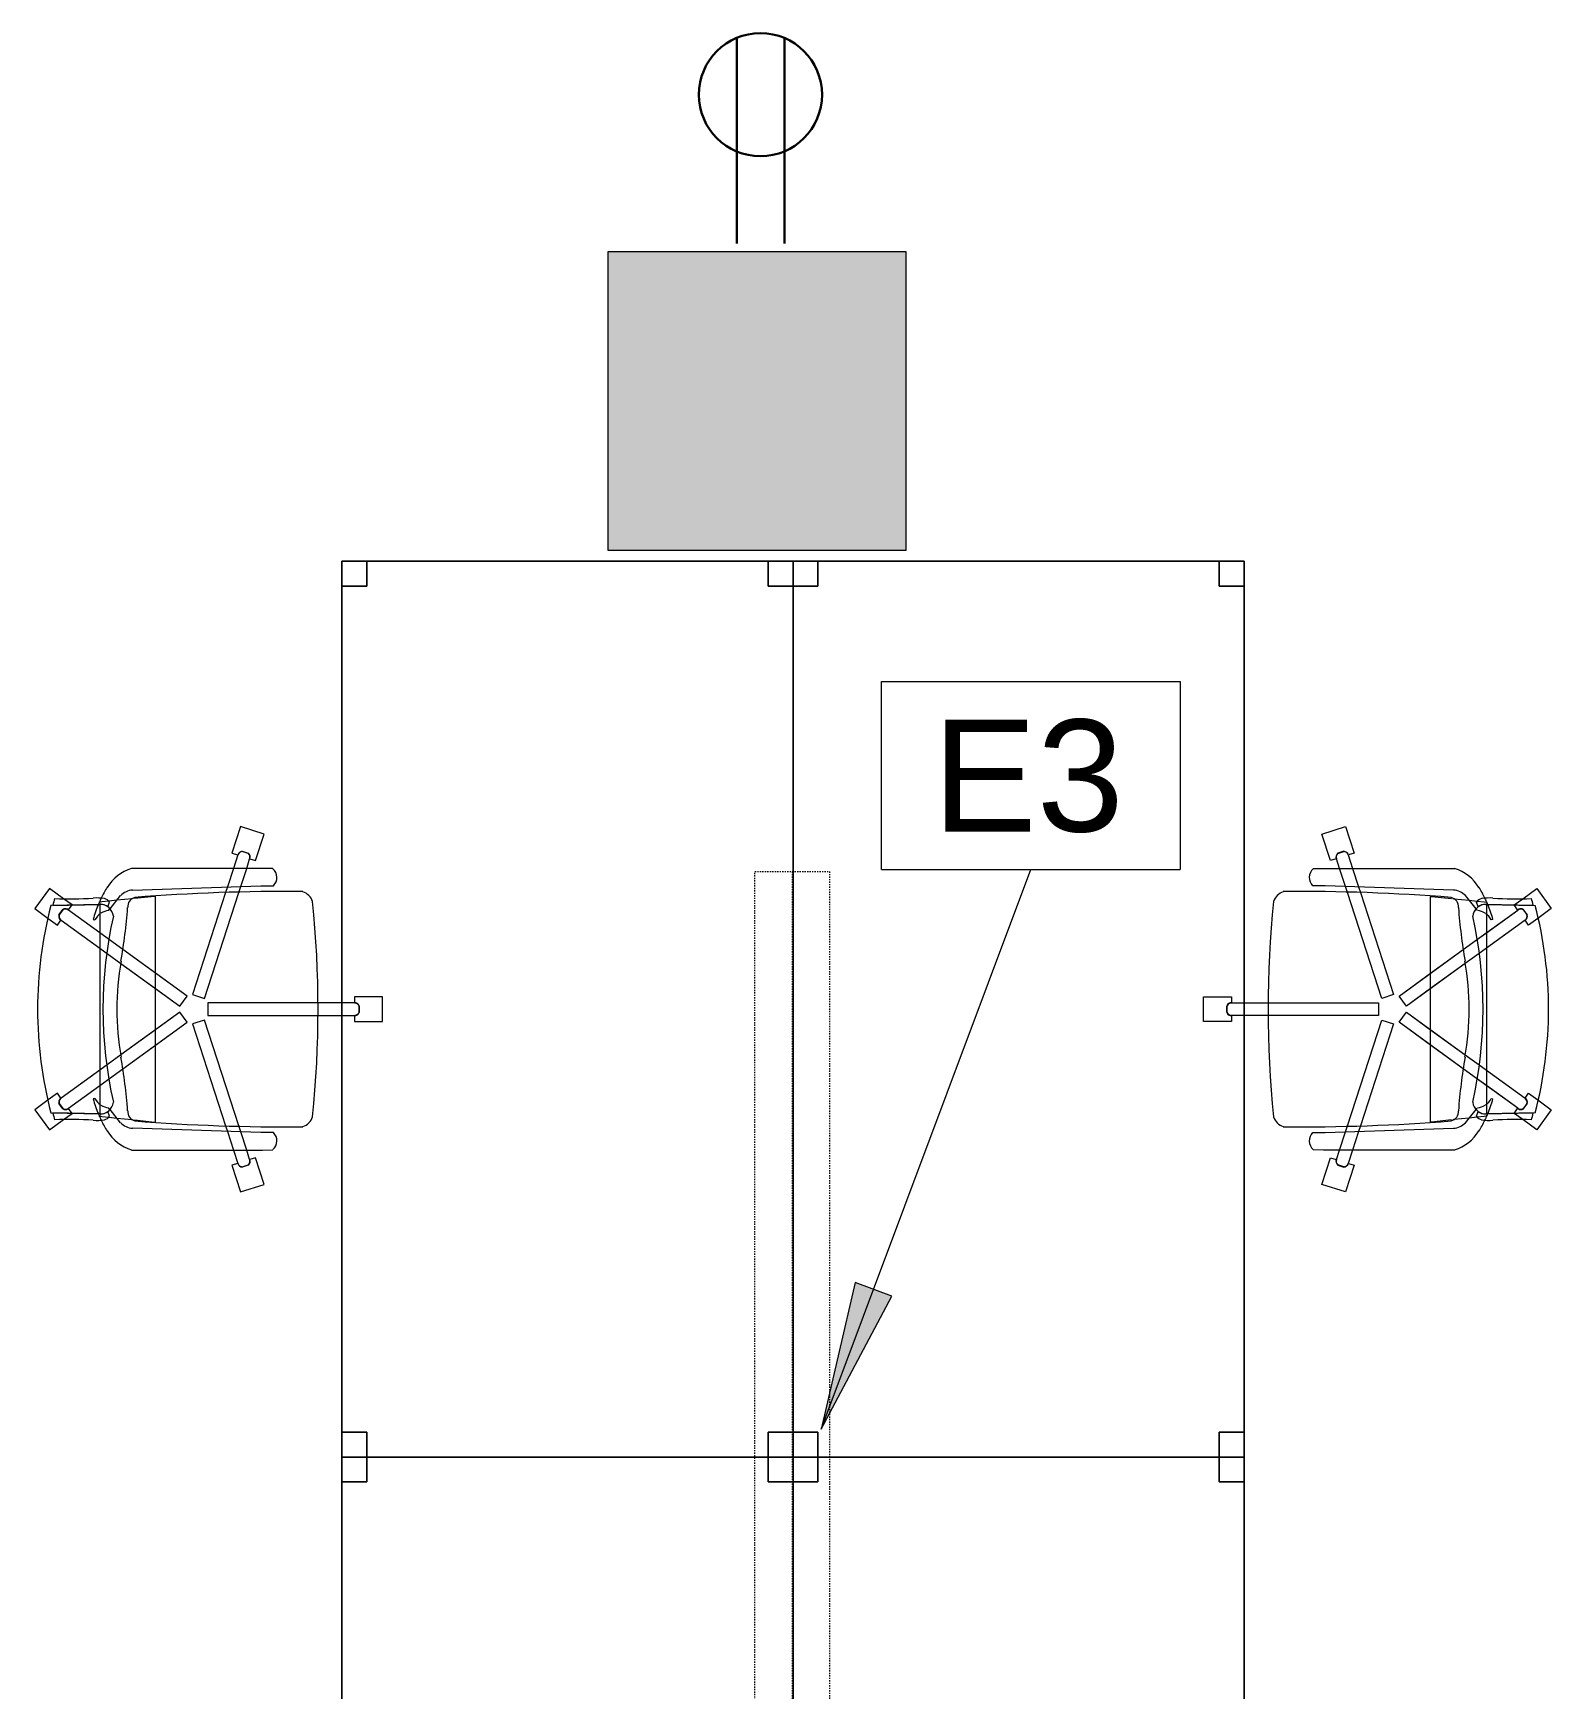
# Model space of a CAD drawing. Header units: inches. Extents: x 385 to 2249, y -1773 to -36.
# Drawn here: x 613.5 to 735.6, y -679.3 to -546.2 of the extents above; entities that cross this region are included whole.
import ezdxf

# ---------------------------------------------------------------- set-up
doc = ezdxf.new("R2010")
doc.units = ezdxf.units.IN
doc.header["$MEASUREMENT"] = 0
doc.linetypes.add('Dash 1_32_', pattern=[0.0625, 0.03125, -0.03125])
for name, color, linetype, lineweight in [('A-ANNO-KEYN', 231, 'Continuous', 9), ('A-ANNO-NOTE', 131, 'Continuous', 30), ('A-DETL', 90, 'Continuous', 9), ('A-WALL', 113, 'Continuous', 13), ('I-FURN', 30, 'Continuous', 9)]:
    doc.layers.add(name, color=color, linetype=linetype, lineweight=lineweight)
doc.styles.add('Arial', font='arial.ttf', dxfattribs={"height": 9})

# ---------------------------------------------------------------- blocks, each defined once
blk = doc.blocks.new('Rectangular Table - Rectangular Table-V108-Level 7 POWER _ SIGNAL')
at = {"layer": 'I-FURN'}
for p, q in [((-34, 18.13), (-36, 18.13)), ((-36, 18.13), (-36, 16.13)), ((-36, 16.13), (-36, 18.13)), ((-36, 18.13), (-34, 18.13)), ((36, 18.13), (-36, 18.13)), ((-36, 18.13), (-36, -18.13)), ((-36, -18.13), (-36, 18.13)), ((-36, 18.13), (36, 18.13)), ((-34, 16.13), (-34, 18.13)), ((-34, 18.13), (-34, 16.13)), ((34, 18.13), (34, 16.13)), ((36, 18.13), (34, 18.13)), ((34, 18.13), (36, 18.13)), ((34, 16.13), (34, 18.13)), ((36, 16.13), (36, 18.13)), ((36, 18.13), (36, 16.13)), ((36, -18.13), (36, 18.13)), ((36, 18.13), (36, -18.13)), ((-36, 16.13), (-34, 16.13)), ((-34, 16.13), (-36, 16.13)), ((34, 16.13), (36, 16.13)), ((36, 16.13), (34, 16.13)), ((-34, -16.13), (-36, -16.13)), ((-36, -16.13), (-36, -18.13)), ((-36, -18.13), (-36, -16.13)), ((-36, -16.13), (-34, -16.13)), ((-34, -18.13), (-34, -16.13)), ((-34, -16.13), (-34, -18.13)), ((36, -16.13), (34, -16.13)), ((34, -16.13), (34, -18.13)), ((34, -18.13), (34, -16.13)), ((34, -16.13), (36, -16.13)), ((36, -18.13), (36, -16.13)), ((36, -16.13), (36, -18.13)), ((-36, -18.13), (-34, -18.13)), ((-34, -18.13), (-36, -18.13)), ((-36, -18.13), (36, -18.13)), ((36, -18.13), (-36, -18.13)), ((34, -18.13), (36, -18.13)), ((36, -18.13), (34, -18.13))]:
    blk.add_line(p, q, dxfattribs=at)
blk = doc.blocks.new('F-Haworth_Chair_X99-Seminar - X99 Advanced Seminar Chair-V151-Level 7 POWER _ SIGNAL')
at = {"layer": 'I-FURN'}
for p, q in [((-1, 15.13), (1, 15.13)), ((-1, 12.88), (-1, 15.13)), ((-1, 15.13), (1, 15.13)), ((-1, 12.88), (-1, 15.13)), ((1, 15.13), (1, 12.88)), ((1, 15.13), (1, 12.88)), ((-0.52, 12.88), (-1, 12.88)), ((-0.52, 12.88), (-1, 12.88)), ((-0.5, 11.87), (-0.5, 12.88)), ((-0.5, 11.87), (-0.5, 12.88)), ((0.26, 13.26), (-0.26, 13.26)), ((0.26, 13.26), (-0.26, 13.26)), ((-0.25, 13.25), (0.25, 13.25)), ((-0.25, 13.25), (0.25, 13.25)), ((0.5, 12.88), (0.5, 11.87)), ((0.5, 12.88), (0.5, 11.87)), ((1, 12.88), (0.52, 12.88)), ((1, 12.88), (0.52, 12.88)), ((-0.5, 9.91), (-0.5, 11.87)), ((-0.5, 9.91), (-0.5, 11.87)), ((0.5, 11.87), (0.5, 9.91)), ((0.5, 11.87), (0.5, 9.91)), ((-0.5, 1.08), (-0.5, 9.91)), ((-0.5, 1.08), (-0.5, 9.91)), ((0.5, 9.91), (0.5, 1.08)), ((0.5, 9.91), (0.5, 1.08)), ((-14.69, 3.72), (-14.08, 5.62)), ((-14.69, 3.72), (-14.08, 5.62)), ((-14.08, 5.62), (-11.94, 4.93)), ((-14.08, 5.62), (-11.94, 4.93)), ((-11.32, 5.48), (-11.3, 6.32)), ((-11.32, -5.06), (-11.32, 5.48)), ((-9.92, 6.36), (-9.92, 5.36)), ((-9.92, 5.36), (-9.57, -4.97)), ((9.57, -4.97), (9.92, 5.36)), ((9.92, 5.36), (9.92, 6.36)), ((11.3, 6.32), (11.32, 5.48)), ((11.32, 5.48), (11.32, -5.06)), ((11.94, 4.93), (14.08, 5.62)), ((11.94, 4.93), (14.08, 5.62)), ((14.08, 5.62), (14.69, 3.72)), ((14.08, 5.62), (14.69, 3.72)), ((-12.53, 4.34), (-12.69, 3.85)), ((-12.53, 4.34), (-12.69, 3.85)), ((-12.68, 3.86), (-12.52, 4.33)), ((-12.68, 3.86), (-12.52, 4.33)), ((-11.94, 4.93), (-12.09, 4.47)), ((-11.94, 4.93), (-12.09, 4.47)), ((-12.09, 4.45), (-11.32, 4.21)), ((-12.09, 4.45), (-11.32, 4.21)), ((-11.32, 4.21), (-9.86, 3.73)), ((-11.32, 4.21), (-9.86, 3.73)), ((9.86, 3.73), (11.32, 4.21)), ((9.86, 3.73), (11.32, 4.21)), ((11.32, 4.21), (12.09, 4.45)), ((11.32, 4.21), (12.09, 4.45)), ((12.09, 4.47), (11.94, 4.93)), ((12.09, 4.47), (11.94, 4.93)), ((12.52, 4.33), (12.68, 3.86)), ((12.52, 4.33), (12.68, 3.86)), ((12.69, 3.85), (12.53, 4.34)), ((12.69, 3.85), (12.53, 4.34)), ((-12.55, 3.03), (-14.69, 3.72)), ((-12.55, 3.03), (-14.69, 3.72)), ((-12.4, 3.49), (-12.55, 3.03)), ((-12.4, 3.49), (-12.55, 3.03)), ((-11.32, 3.15), (-12.4, 3.5)), ((-11.32, 3.15), (-12.4, 3.5)), ((-9.83, 2.67), (-11.32, 3.15)), ((-9.83, 2.67), (-11.32, 3.15)), ((-9.86, 3.73), (-9.38, 3.57)), ((-9.86, 3.73), (-9.38, 3.57)), ((-9.37, 2.52), (-9.83, 2.67)), ((-9.37, 2.52), (-9.83, 2.67)), ((-9.38, 3.57), (-0.87, 0.81)), ((-9.38, 3.57), (-0.87, 0.81)), ((0.87, 0.81), (9.38, 3.57)), ((0.87, 0.81), (9.38, 3.57)), ((9.83, 2.67), (9.37, 2.52)), ((9.83, 2.67), (9.37, 2.52)), ((9.38, 3.57), (9.86, 3.73)), ((9.38, 3.57), (9.86, 3.73)), ((11.32, 3.15), (9.83, 2.67)), ((11.32, 3.15), (9.83, 2.67)), ((12.4, 3.5), (11.32, 3.15)), ((12.4, 3.5), (11.32, 3.15)), ((12.55, 3.03), (12.4, 3.49)), ((12.55, 3.03), (12.4, 3.49)), ((14.69, 3.72), (12.55, 3.03)), ((14.69, 3.72), (12.55, 3.03)), ((-1.18, -0.14), (-9.37, 2.52)), ((-1.18, -0.14), (-9.37, 2.52)), ((9.37, 2.52), (1.18, -0.14)), ((9.37, 2.52), (1.18, -0.14)), ((-0.87, 0.81), (-1.18, -0.14)), ((-0.87, 0.81), (-1.18, -0.14)), ((0.5, 1.08), (-0.5, 1.08)), ((0.5, 1.08), (-0.5, 1.08)), ((1.18, -0.14), (0.87, 0.81)), ((1.18, -0.14), (0.87, 0.81)), ((-4.79, -5.75), (-1.04, -0.58)), ((-0.23, -1.17), (-3.67, -5.9)), ((-2.89, -3.12), (-1.04, -0.58)), ((-0.23, -1.17), (-1.65, -3.12)), ((-1.04, -0.58), (-0.23, -1.17)), ((-1.04, -0.58), (-0.23, -1.17)), ((0.23, -1.17), (1.04, -0.58)), ((0.23, -1.17), (1.04, -0.58)), ((1.65, -3.12), (0.23, -1.17)), ((3.68, -5.91), (0.23, -1.17)), ((1.04, -0.58), (2.89, -3.12)), ((1.04, -0.58), (4.79, -5.75)), ((-9.07, -3.12), (-2.89, -3.12)), ((-9.07, -3.2), (-9.07, -3.12)), ((-8.9, -4.8), (-9.07, -3.2)), ((-4.79, -5.75), (-2.89, -3.12)), ((-1.65, -3.12), (-3.67, -5.9)), ((-2.89, -3.12), (-1.65, -3.12)), ((-1.65, -3.12), (1.65, -3.12)), ((1.65, -3.12), (2.89, -3.12)), ((3.68, -5.91), (1.65, -3.12)), ((2.89, -3.12), (9.07, -3.12)), ((2.89, -3.12), (4.79, -5.75)), ((9.07, -3.2), (8.9, -4.8)), ((9.07, -3.12), (9.07, -3.2)), ((-8.88, -4.99), (-8.89, -4.91)), ((-8.75, -6.22), (-8.88, -4.99)), ((8.88, -4.99), (8.75, -6.22)), ((8.89, -4.91), (8.88, -4.99)), ((-9.13, -5.92), (-8.07, -6.77)), ((-8.68, -6.87), (-8.75, -6.22)), ((-5.57, -6.82), (-4.79, -5.75)), ((-5.57, -6.82), (-4.79, -5.75)), ((-3.68, -5.91), (-4.47, -7.01)), ((-3.68, -5.91), (-4.47, -7.01)), ((4.47, -7.01), (3.68, -5.91)), ((4.47, -7.01), (3.68, -5.91)), ((4.79, -5.75), (5.57, -6.82)), ((4.79, -5.75), (5.57, -6.82)), ((8.07, -6.77), (9.13, -5.92)), ((8.75, -6.22), (8.68, -6.87)), ((-8.62, -7.42), (-8.68, -6.87)), ((-8.6, -7.6), (-8.62, -7.43)), ((-8.61, -6.81), (-8.23, -6.95)), ((-8.49, -7.6), (-8.56, -7.6)), ((-8.42, -7.57), (-8.34, -11.37)), ((-8.34, -11.52), (-8.42, -7.57)), ((-7.65, -7.6), (-8.4, -7.6)), ((-8.03, -6.81), (-7.95, -6.87)), ((-7.97, -10.12), (-5.57, -6.82)), ((-7.97, -10.12), (-6.14, -7.6)), ((-6.14, -7.6), (-7.65, -7.6)), ((-4.47, -7.01), (-7.16, -10.71)), ((-4.9, -7.6), (-7.16, -10.71)), ((-6.14, -7.6), (-5.57, -6.82)), ((-4.9, -7.6), (-6.14, -7.6)), ((-4.47, -7.01), (-4.9, -7.6)), ((4.9, -7.6), (-4.9, -7.6)), ((4.9, -7.6), (4.47, -7.01)), ((7.16, -10.71), (4.47, -7.01)), ((6.14, -7.6), (4.9, -7.6)), ((7.16, -10.71), (4.9, -7.6)), ((5.57, -6.82), (6.14, -7.6)), ((5.57, -6.82), (7.97, -10.12)), ((7.65, -7.6), (6.14, -7.6)), ((6.14, -7.6), (7.97, -10.12)), ((8.4, -7.6), (7.65, -7.6)), ((7.95, -6.87), (8.03, -6.81)), ((8.23, -6.95), (8.61, -6.81)), ((8.34, -11.37), (8.42, -7.57)), ((8.42, -7.57), (8.34, -11.52)), ((8.56, -7.6), (8.49, -7.6)), ((8.62, -7.43), (8.6, -7.6)), ((8.68, -6.87), (8.62, -7.42)), ((-7.18, -7.99), (-7.21, -8.13)), ((7.21, -8.13), (7.18, -7.99)), ((-9.7, -11.65), (-8.88, -10.52)), ((-9.7, -11.65), (-8.88, -10.52)), ((-8.88, -10.52), (-8.38, -9.83)), ((-8.88, -10.52), (-8.38, -9.83)), ((-8.38, -9.83), (-7.99, -10.11)), ((-8.38, -9.83), (-7.99, -10.11)), ((-8, -10.58), (-7.59, -10.88)), ((-8, -10.58), (-7.59, -10.88)), ((-7.59, -10.87), (-7.99, -10.57)), ((-7.59, -10.87), (-7.99, -10.57)), ((7.99, -10.57), (7.59, -10.87)), ((7.99, -10.57), (7.59, -10.87)), ((7.59, -10.88), (8, -10.58)), ((7.59, -10.88), (8, -10.58)), ((7.99, -10.11), (8.38, -9.83)), ((7.99, -10.11), (8.38, -9.83)), ((8.38, -9.83), (8.88, -10.52)), ((8.38, -9.83), (8.88, -10.52)), ((8.88, -10.52), (9.7, -11.65)), ((8.88, -10.52), (9.7, -11.65)), ((-8.08, -12.82), (-9.7, -11.65)), ((-8.08, -12.82), (-9.7, -11.65)), ((-7.29, -11.74), (-8.08, -12.82)), ((-7.29, -11.74), (-8.08, -12.82)), ((-6.76, -11), (-7.29, -11.74)), ((-6.76, -11), (-7.29, -11.74)), ((-7.15, -10.72), (-6.76, -11)), ((-7.15, -10.72), (-6.76, -11)), ((6.76, -11), (7.15, -10.72)), ((6.76, -11), (7.15, -10.72)), ((7.29, -11.74), (6.76, -11)), ((7.29, -11.74), (6.76, -11)), ((8.08, -12.82), (7.29, -11.74)), ((8.08, -12.82), (7.29, -11.74)), ((9.7, -11.65), (8.08, -12.82)), ((9.7, -11.65), (8.08, -12.82))]:
    blk.add_line(p, q, dxfattribs=at)
for centre, radius, start, end in [((-0.11, 12.88), 0.407, 111.1651, 180.8349), ((-0.11, 12.88), 0.407, 152.967, 180.8349), ((-0.09, 12.88), 0.406, 112.6199, 180), ((-0.09, 12.88), 0.406, 166.524, 180), ((-0.09, 12.88), 0.406, 126.0959, 166.524), ((-0.11, 12.88), 0.407, 125.0991, 152.967), ((-0.11, 12.88), 0.407, 111.1651, 125.0991), ((-0.09, 12.88), 0.406, 112.6199, 126.0959), ((0.09, 12.88), 0.406, 53.9041, 67.3801), ((0.09, 12.88), 0.406, 0, 67.3801), ((0.11, 12.88), 0.407, 54.9009, 68.8349), ((0.11, 12.88), 0.407, 359.1651, 68.8349), ((0.09, 12.88), 0.406, 0, 53.9041), ((0.11, 12.88), 0.407, 40.967, 54.9009), ((0.11, 12.88), 0.407, 27.033, 40.967), ((0.11, 12.88), 0.407, 359.1651, 27.033), ((-8.21, 8.28), 1.31, 110.0433, 159.9567), ((0, -75.01), 84.96, 84.1475, 95.8525), ((8.21, 8.28), 1.31, 20.0433, 69.9567), ((144.06, 7.32), 153.52, 179.4749, 184.5213), ((-144.06, 7.32), 153.52, 355.4787, 0.5251), ((-10.58, 5.68), 0.956, 45.8901, 138.1099), ((10.58, 5.68), 0.956, 41.8901, 134.1099), ((-12.22, 4.09), 0.407, 71.1651, 140.8349), ((-12.22, 4.09), 0.407, 71.1651, 140.8349), ((-12.22, 4.07), 0.406, 85.476, 139.3801), ((-12.22, 4.07), 0.406, 72, 139.3801), ((-12.22, 4.07), 0.406, 72, 85.476), ((12.22, 4.09), 0.407, 39.1651, 108.8349), ((12.22, 4.09), 0.407, 39.1651, 108.8349), ((12.22, 4.07), 0.406, 81.0479, 108), ((12.22, 4.07), 0.406, 40.6199, 108), ((12.22, 4.07), 0.406, 40.6199, 81.0479), ((-12.28, 3.88), 0.407, 183.1651, 252.8349), ((-12.28, 3.88), 0.407, 183.1651, 252.8349), ((-12.27, 3.89), 0.406, 184.6199, 198.0959), ((-12.27, 3.89), 0.406, 184.6199, 252), ((-12.27, 3.89), 0.406, 198.0959, 238.524), ((-12.27, 3.89), 0.406, 238.524, 252), ((12.27, 3.89), 0.406, 288, 355.3801), ((12.28, 3.88), 0.407, 287.1651, 356.8349), ((12.28, 3.88), 0.407, 287.1651, 356.8349), ((12.27, 3.89), 0.406, 288, 341.9041), ((12.27, 3.89), 0.406, 341.9041, 355.3801), ((-7.87, -3.92), 3.63, 198.1789, 238.0478), ((-8.18, -4.9), 1.39, 182.8013, 227.1078), ((-8.24, -4.59), 0.763, 194.2338, 275.7662), ((8.24, -4.59), 0.763, 264.2338, 345.7662), ((8.18, -4.9), 1.39, 312.8922, 357.1987), ((7.87, -3.92), 3.63, 301.9522, 341.8211), ((-7.37, -7.55), 1.05, 95.9554, 181.1786), ((-11.32, -48.08), 42.84, 79.9767, 85.7699), ((0, 26.49), 33.83, 257.2285, 282.7715), ((0, 15.97), 22.19, 259.9767, 280.0233), ((11.32, -48.08), 42.84, 94.2301, 100.0233), ((7.37, -7.55), 1.05, 358.8214, 84.0446), ((-4.71, 1.15), 9.61, 238.0478, 243.9964), ((-5.2, -7.86), 3.74, 170.0936, 184.0143), ((-4.71, 1.15), 9.61, 243.9964, 246.4906), ((-8.28, -7.33), 0.613, 122.5427, 170.0936), ((-4.71, 1.15), 9.61, 246.6393, 247.073), ((-7.37, -7.55), 1.05, 145.2002, 181.1786), ((-4.71, 1.15), 9.61, 247.2631, 254.9334), ((-6.55, -6.76), 1.38, 185.0878, 212.4248), ((-6.55, -6.76), 1.38, 214.0187, 242.9497), ((6.55, -6.76), 1.38, 297.0503, 325.9813), ((4.71, 1.15), 9.61, 285.0666, 292.7369), ((6.55, -6.76), 1.38, 327.5752, 354.9122), ((7.37, -7.55), 1.05, 358.8214, 34.7998), ((4.71, 1.15), 9.61, 292.927, 293.3607), ((4.71, 1.15), 9.61, 293.5094, 296.0036), ((8.28, -7.33), 0.613, 9.9064, 57.4573), ((5.2, -7.86), 3.74, 355.9857, 9.9064), ((4.71, 1.15), 9.61, 296.0036, 301.9522), ((-36.06, -10.03), 27.2, 357.4882, 4.0143), ((36.06, -10.03), 27.2, 175.9857, 182.5118), ((-7.66, -10.36), 0.407, 143.1651, 212.8349), ((-7.66, -10.36), 0.407, 171.033, 184.967), ((-7.66, -10.36), 0.407, 184.967, 198.9009), ((-7.66, -10.36), 0.407, 157.0991, 171.033), ((-7.64, -10.36), 0.406, 144, 211.3801), ((-7.64, -10.36), 0.406, 144, 211.3801), ((-7.66, -10.36), 0.407, 198.9009, 212.8349), ((-7.66, -10.36), 0.407, 143.1651, 157.0991), ((7.64, -10.36), 0.406, 328.6199, 36), ((7.64, -10.36), 0.406, 328.6199, 36), ((7.66, -10.36), 0.407, 22.9009, 36.8349), ((7.66, -10.36), 0.407, 327.1651, 36.8349), ((7.66, -10.36), 0.407, 327.1651, 341.0991), ((7.66, -10.36), 0.407, 8.967, 22.9009), ((7.66, -10.36), 0.407, 341.0991, 355.033), ((7.66, -10.36), 0.407, 355.033, 8.967), ((0, 20.73), 33.17, 254.4478, 255.4234), ((0, 20.29), 32.89, 255.304, 284.6925), ((-7.49, -10.47), 0.406, 256.6199, 324), ((-7.48, -10.49), 0.407, 255.1651, 324.8349), ((-7.49, -10.47), 0.406, 256.6199, 297.0479), ((-7.48, -10.49), 0.407, 255.1651, 283.033), ((-7.48, -10.49), 0.407, 283.033, 310.9009), ((-7.49, -10.47), 0.406, 297.0479, 324), ((-7.48, -10.49), 0.407, 310.9009, 324.8349), ((7.48, -10.49), 0.407, 215.1651, 229.0991), ((7.48, -10.49), 0.407, 215.1651, 284.8349), ((7.49, -10.47), 0.406, 216, 256.4281), ((7.49, -10.47), 0.406, 216, 283.3801), ((7.48, -10.49), 0.407, 229.0991, 243.033), ((7.48, -10.49), 0.407, 243.033, 256.967), ((7.48, -10.49), 0.407, 256.967, 270.9009), ((7.49, -10.47), 0.406, 256.4281, 269.9041), ((7.49, -10.47), 0.406, 269.9041, 283.3801), ((7.48, -10.49), 0.407, 270.9009, 284.8349), ((0, 20.73), 33.17, 284.5766, 285.5522)]:
    blk.add_arc(centre, radius, start, end, dxfattribs=at)
blk = doc.blocks.new('Rectangular Table - Rectangular Table-V102-Level 7 POWER _ SIGNAL')
at = {"layer": 'I-FURN'}
for p, q in [((-34, 18.13), (-36, 18.13)), ((-36, 18.13), (-36, 16.13)), ((-36, 16.13), (-36, 18.13)), ((-36, 18.13), (-34, 18.13)), ((36, 18.13), (-36, 18.13)), ((-36, 18.13), (-36, -18.13)), ((-36, -18.13), (-36, 18.13)), ((-36, 18.13), (36, 18.13)), ((-34, 16.13), (-34, 18.13)), ((-34, 18.13), (-34, 16.13)), ((34, 18.13), (34, 16.13)), ((36, 18.13), (34, 18.13)), ((34, 18.13), (36, 18.13)), ((34, 16.13), (34, 18.13)), ((36, 16.13), (36, 18.13)), ((36, 18.13), (36, 16.13)), ((36, -18.13), (36, 18.13)), ((36, 18.13), (36, -18.13)), ((-36, 16.13), (-34, 16.13)), ((-34, 16.13), (-36, 16.13)), ((34, 16.13), (36, 16.13)), ((36, 16.13), (34, 16.13)), ((-34, -16.13), (-36, -16.13)), ((-36, -16.13), (-36, -18.13)), ((-36, -18.13), (-36, -16.13)), ((-36, -16.13), (-34, -16.13)), ((-34, -18.13), (-34, -16.13)), ((-34, -16.13), (-34, -18.13)), ((36, -16.13), (34, -16.13)), ((34, -16.13), (34, -18.13)), ((34, -18.13), (34, -16.13)), ((34, -16.13), (36, -16.13)), ((36, -18.13), (36, -16.13)), ((36, -16.13), (36, -18.13)), ((-36, -18.13), (-34, -18.13)), ((-34, -18.13), (-36, -18.13)), ((-36, -18.13), (36, -18.13)), ((36, -18.13), (-36, -18.13)), ((34, -18.13), (36, -18.13)), ((36, -18.13), (34, -18.13))]:
    blk.add_line(p, q, dxfattribs=at)
blk = doc.blocks.new('F-Haworth_Chair_X99-Seminar - X99 Advanced Seminar Chair-V158-Level 7 POWER _ SIGNAL')
at = {"layer": 'I-FURN'}
for p, q in [((-8.08, 12.82), (-9.7, 11.65)), ((-8.08, 12.82), (-9.7, 11.65)), ((-7.29, 11.74), (-8.08, 12.82)), ((-7.29, 11.74), (-8.08, 12.82)), ((8.08, 12.82), (7.29, 11.74)), ((8.08, 12.82), (7.29, 11.74)), ((9.7, 11.65), (8.08, 12.82)), ((9.7, 11.65), (8.08, 12.82)), ((-9.7, 11.65), (-8.88, 10.52)), ((-9.7, 11.65), (-8.88, 10.52)), ((-8.34, 11.52), (-8.42, 7.57)), ((-8.42, 7.57), (-8.34, 11.37)), ((-8, 10.58), (-7.59, 10.88)), ((-8, 10.58), (-7.59, 10.88)), ((-7.59, 10.87), (-7.99, 10.57)), ((-7.59, 10.87), (-7.99, 10.57)), ((-6.76, 11), (-7.29, 11.74)), ((-6.76, 11), (-7.29, 11.74)), ((-4.9, 7.6), (-7.16, 10.71)), ((-4.47, 7.01), (-7.16, 10.71)), ((-7.15, 10.72), (-6.76, 11)), ((-7.15, 10.72), (-6.76, 11)), ((7.16, 10.71), (4.47, 7.01)), ((7.16, 10.71), (4.9, 7.6)), ((7.29, 11.74), (6.76, 11)), ((7.29, 11.74), (6.76, 11)), ((6.76, 11), (7.15, 10.72)), ((6.76, 11), (7.15, 10.72)), ((7.59, 10.88), (8, 10.58)), ((7.59, 10.88), (8, 10.58)), ((7.99, 10.57), (7.59, 10.87)), ((7.99, 10.57), (7.59, 10.87)), ((8.42, 7.57), (8.34, 11.52)), ((8.34, 11.37), (8.42, 7.57)), ((8.88, 10.52), (9.7, 11.65)), ((8.88, 10.52), (9.7, 11.65)), ((-8.88, 10.52), (-8.38, 9.83)), ((-8.88, 10.52), (-8.38, 9.83)), ((-8.38, 9.83), (-7.99, 10.11)), ((-8.38, 9.83), (-7.99, 10.11)), ((-7.97, 10.12), (-6.14, 7.6)), ((-7.97, 10.12), (-5.57, 6.82)), ((5.57, 6.82), (7.97, 10.12)), ((6.14, 7.6), (7.97, 10.12)), ((7.99, 10.11), (8.38, 9.83)), ((7.99, 10.11), (8.38, 9.83)), ((8.38, 9.83), (8.88, 10.52)), ((8.38, 9.83), (8.88, 10.52)), ((-7.18, 7.99), (-7.21, 8.13)), ((7.21, 8.13), (7.18, 7.99)), ((-9.13, 5.92), (-8.07, 6.77)), ((-8.68, 6.87), (-8.75, 6.22)), ((-8.62, 7.42), (-8.68, 6.87)), ((-8.6, 7.6), (-8.62, 7.43)), ((-8.61, 6.81), (-8.23, 6.95)), ((-8.49, 7.6), (-8.56, 7.6)), ((-7.65, 7.6), (-8.4, 7.6)), ((-8.03, 6.81), (-7.95, 6.87)), ((-6.14, 7.6), (-7.65, 7.6)), ((-4.9, 7.6), (-6.14, 7.6)), ((-6.14, 7.6), (-5.57, 6.82)), ((-5.57, 6.82), (-4.79, 5.75)), ((-5.57, 6.82), (-4.79, 5.75)), ((4.9, 7.6), (-4.9, 7.6)), ((-4.47, 7.01), (-4.9, 7.6)), ((-3.68, 5.91), (-4.47, 7.01)), ((-3.68, 5.91), (-4.47, 7.01)), ((4.47, 7.01), (3.68, 5.91)), ((4.47, 7.01), (3.68, 5.91)), ((4.9, 7.6), (4.47, 7.01)), ((4.79, 5.75), (5.57, 6.82)), ((4.79, 5.75), (5.57, 6.82)), ((6.14, 7.6), (4.9, 7.6)), ((5.57, 6.82), (6.14, 7.6)), ((7.65, 7.6), (6.14, 7.6)), ((8.4, 7.6), (7.65, 7.6)), ((7.95, 6.87), (8.03, 6.81)), ((8.07, 6.77), (9.13, 5.92)), ((8.23, 6.95), (8.61, 6.81)), ((8.56, 7.6), (8.49, 7.6)), ((8.62, 7.43), (8.6, 7.6)), ((8.68, 6.87), (8.62, 7.42)), ((8.75, 6.22), (8.68, 6.87)), ((-8.75, 6.22), (-8.88, 4.99)), ((-4.79, 5.75), (-2.89, 3.12)), ((-4.79, 5.75), (-1.04, 0.58)), ((-1.65, 3.12), (-3.67, 5.9)), ((-0.23, 1.17), (-3.67, 5.9)), ((3.68, 5.91), (0.23, 1.17)), ((1.04, 0.58), (4.79, 5.75)), ((3.68, 5.91), (1.65, 3.12)), ((2.89, 3.12), (4.79, 5.75)), ((8.88, 4.99), (8.75, 6.22)), ((-11.32, 5.06), (-11.32, -5.48)), ((-9.92, -5.36), (-9.57, 4.97)), ((-8.9, 4.8), (-9.07, 3.2)), ((-8.88, 4.99), (-8.89, 4.91)), ((8.89, 4.91), (8.88, 4.99)), ((9.07, 3.2), (8.9, 4.8)), ((9.57, 4.97), (9.92, -5.36)), ((11.32, -5.48), (11.32, 5.06)), ((-9.07, 3.2), (-9.07, 3.12)), ((-9.07, 3.12), (-2.89, 3.12)), ((-2.89, 3.12), (-1.65, 3.12)), ((-2.89, 3.12), (-1.04, 0.58)), ((-1.65, 3.12), (1.65, 3.12)), ((-0.23, 1.17), (-1.65, 3.12)), ((1.65, 3.12), (0.23, 1.17)), ((1.04, 0.58), (2.89, 3.12)), ((1.65, 3.12), (2.89, 3.12)), ((2.89, 3.12), (9.07, 3.12)), ((9.07, 3.12), (9.07, 3.2)), ((-1.18, 0.14), (-9.37, -2.52)), ((-1.18, 0.14), (-9.37, -2.52)), ((-0.87, -0.81), (-1.18, 0.14)), ((-0.87, -0.81), (-1.18, 0.14)), ((-1.04, 0.58), (-0.23, 1.17)), ((-1.04, 0.58), (-0.23, 1.17)), ((0.23, 1.17), (1.04, 0.58)), ((0.23, 1.17), (1.04, 0.58)), ((1.18, 0.14), (0.87, -0.81)), ((1.18, 0.14), (0.87, -0.81)), ((9.37, -2.52), (1.18, 0.14)), ((9.37, -2.52), (1.18, 0.14)), ((-9.38, -3.57), (-0.87, -0.81)), ((-9.38, -3.57), (-0.87, -0.81)), ((-0.5, -1.08), (-0.5, -9.91)), ((0.5, -1.08), (-0.5, -1.08)), ((-0.5, -1.08), (-0.5, -9.91)), ((0.5, -1.08), (-0.5, -1.08)), ((0.5, -9.91), (0.5, -1.08)), ((0.5, -9.91), (0.5, -1.08)), ((0.87, -0.81), (9.38, -3.57)), ((0.87, -0.81), (9.38, -3.57)), ((-9.37, -2.52), (-9.83, -2.67)), ((-9.37, -2.52), (-9.83, -2.67)), ((9.83, -2.67), (9.37, -2.52)), ((9.83, -2.67), (9.37, -2.52)), ((-12.55, -3.03), (-14.69, -3.72)), ((-12.55, -3.03), (-14.69, -3.72)), ((-14.69, -3.72), (-14.08, -5.62)), ((-14.69, -3.72), (-14.08, -5.62)), ((-12.53, -4.34), (-12.69, -3.85)), ((-12.53, -4.34), (-12.69, -3.85)), ((-12.68, -3.86), (-12.52, -4.33)), ((-12.68, -3.86), (-12.52, -4.33)), ((-12.4, -3.49), (-12.55, -3.03)), ((-12.4, -3.49), (-12.55, -3.03)), ((-11.32, -3.15), (-12.4, -3.5)), ((-11.32, -3.15), (-12.4, -3.5)), ((-9.83, -2.67), (-11.32, -3.15)), ((-9.83, -2.67), (-11.32, -3.15)), ((-11.32, -4.21), (-9.86, -3.73)), ((-11.32, -4.21), (-9.86, -3.73)), ((-9.86, -3.73), (-9.38, -3.57)), ((-9.86, -3.73), (-9.38, -3.57)), ((9.38, -3.57), (9.86, -3.73)), ((9.38, -3.57), (9.86, -3.73)), ((11.32, -3.15), (9.83, -2.67)), ((11.32, -3.15), (9.83, -2.67)), ((9.86, -3.73), (11.32, -4.21)), ((9.86, -3.73), (11.32, -4.21)), ((12.4, -3.5), (11.32, -3.15)), ((12.4, -3.5), (11.32, -3.15)), ((12.55, -3.03), (12.4, -3.49)), ((12.55, -3.03), (12.4, -3.49)), ((12.52, -4.33), (12.68, -3.86)), ((12.52, -4.33), (12.68, -3.86)), ((12.69, -3.85), (12.53, -4.34)), ((12.69, -3.85), (12.53, -4.34)), ((14.69, -3.72), (12.55, -3.03)), ((14.69, -3.72), (12.55, -3.03)), ((14.08, -5.62), (14.69, -3.72)), ((14.08, -5.62), (14.69, -3.72)), ((-14.08, -5.62), (-11.94, -4.93)), ((-14.08, -5.62), (-11.94, -4.93)), ((-12.09, -4.45), (-11.32, -4.21)), ((-12.09, -4.45), (-11.32, -4.21)), ((-11.94, -4.93), (-12.09, -4.47)), ((-11.94, -4.93), (-12.09, -4.47)), ((11.32, -4.21), (12.09, -4.45)), ((11.32, -4.21), (12.09, -4.45)), ((12.09, -4.47), (11.94, -4.93)), ((12.09, -4.47), (11.94, -4.93)), ((11.94, -4.93), (14.08, -5.62)), ((11.94, -4.93), (14.08, -5.62)), ((-11.32, -5.48), (-11.3, -6.32)), ((-9.92, -6.36), (-9.92, -5.36)), ((9.92, -5.36), (9.92, -6.36)), ((11.3, -6.32), (11.32, -5.48)), ((-0.5, -9.91), (-0.5, -11.87)), ((-0.5, -9.91), (-0.5, -11.87)), ((0.5, -11.87), (0.5, -9.91)), ((0.5, -11.87), (0.5, -9.91)), ((-0.5, -11.87), (-0.5, -12.88)), ((-0.5, -11.87), (-0.5, -12.88)), ((0.5, -12.88), (0.5, -11.87)), ((0.5, -12.88), (0.5, -11.87)), ((-0.52, -12.88), (-1, -12.88)), ((-1, -12.88), (-1, -15.13)), ((-0.52, -12.88), (-1, -12.88)), ((-1, -12.88), (-1, -15.13)), ((0.26, -13.26), (-0.26, -13.26)), ((0.26, -13.26), (-0.26, -13.26)), ((-0.25, -13.25), (0.25, -13.25)), ((-0.25, -13.25), (0.25, -13.25)), ((1, -12.88), (0.52, -12.88)), ((1, -12.88), (0.52, -12.88)), ((1, -15.13), (1, -12.88)), ((1, -15.13), (1, -12.88)), ((-1, -15.13), (1, -15.13)), ((-1, -15.13), (1, -15.13))]:
    blk.add_line(p, q, dxfattribs=at)
for centre, radius, start, end in [((0, -20.29), 32.89, 75.3075, 104.696), ((-36.06, 10.03), 27.2, 355.9857, 2.5118), ((0, -20.73), 33.17, 104.5766, 105.5522), ((-7.48, 10.49), 0.407, 90.9009, 104.8349), ((-7.48, 10.49), 0.407, 35.1651, 104.8349), ((-7.49, 10.47), 0.406, 36, 103.3801), ((-7.49, 10.47), 0.406, 36, 103.3801), ((-7.48, 10.49), 0.407, 76.967, 90.9009), ((-7.48, 10.49), 0.407, 35.1651, 76.967), ((7.48, 10.49), 0.407, 75.1651, 144.8349), ((7.48, 10.49), 0.407, 130.9009, 144.8349), ((7.49, 10.47), 0.406, 76.6199, 144), ((7.49, 10.47), 0.406, 130.524, 144), ((7.48, 10.49), 0.407, 75.1651, 130.9009), ((7.49, 10.47), 0.406, 117.0479, 130.524), ((7.49, 10.47), 0.406, 76.6199, 117.0479), ((0, -20.73), 33.17, 74.4478, 75.4234), ((36.06, 10.03), 27.2, 177.4882, 184.0143), ((-7.66, 10.36), 0.407, 147.1651, 188.967), ((-7.66, 10.36), 0.407, 147.1651, 216.8349), ((-7.66, 10.36), 0.407, 188.967, 202.9009), ((-7.64, 10.36), 0.406, 148.6199, 216), ((-7.64, 10.36), 0.406, 148.6199, 216), ((-7.66, 10.36), 0.407, 202.9009, 216.8349), ((7.64, 10.36), 0.406, 324, 31.3801), ((7.64, 10.36), 0.406, 324, 17.9041), ((7.66, 10.36), 0.407, 323.1651, 32.8349), ((7.64, 10.36), 0.406, 17.9041, 31.3801), ((7.66, 10.36), 0.407, 323.1651, 351.033), ((7.66, 10.36), 0.407, 18.9009, 32.8349), ((7.66, 10.36), 0.407, 4.967, 18.9009), ((7.66, 10.36), 0.407, 351.033, 4.967), ((-5.2, 7.86), 3.74, 175.9857, 189.9064), ((-4.71, -1.15), 9.61, 105.0666, 112.7369), ((-6.55, 6.76), 1.38, 117.0503, 145.9813), ((6.55, 6.76), 1.38, 34.0187, 62.9497), ((4.71, -1.15), 9.61, 67.2631, 74.9334), ((5.2, 7.86), 3.74, 350.0936, 4.0143), ((-7.87, 3.92), 3.63, 121.9522, 161.8211), ((-4.71, -1.15), 9.61, 116.0036, 121.9522), ((-4.71, -1.15), 9.61, 113.5094, 116.0036), ((-8.28, 7.33), 0.613, 189.9064, 237.4573), ((-4.71, -1.15), 9.61, 112.927, 113.3607), ((-7.37, 7.55), 1.05, 178.8214, 214.7998), ((-7.37, 7.55), 1.05, 178.8214, 264.0446), ((-6.55, 6.76), 1.38, 147.5752, 174.9122), ((0, -26.49), 33.83, 77.2285, 102.7715), ((7.37, 7.55), 1.05, 275.9554, 1.1786), ((6.55, 6.76), 1.38, 5.0878, 32.4248), ((7.37, 7.55), 1.05, 325.2002, 1.1786), ((4.71, -1.15), 9.61, 66.6393, 67.073), ((4.71, -1.15), 9.61, 63.9964, 66.4906), ((8.28, 7.33), 0.613, 302.5427, 350.0936), ((4.71, -1.15), 9.61, 58.0478, 63.9964), ((7.87, 3.92), 3.63, 18.1789, 58.0478), ((-8.18, 4.9), 1.39, 132.8922, 177.1987), ((-8.24, 4.59), 0.763, 84.2338, 165.7662), ((-11.32, 48.08), 42.84, 274.2301, 280.0233), ((0, -15.97), 22.19, 79.9767, 100.0233), ((11.32, 48.08), 42.84, 259.9767, 265.7699), ((8.24, 4.59), 0.763, 14.2338, 95.7662), ((8.18, 4.9), 1.39, 2.8013, 47.1078), ((144.06, -7.32), 153.52, 175.4787, 180.5251), ((-144.06, -7.32), 153.52, 359.4749, 4.5213), ((-12.28, -3.88), 0.407, 107.1651, 176.8349), ((-12.28, -3.88), 0.407, 107.1651, 176.8349), ((-12.27, -3.89), 0.406, 108, 175.3801), ((-12.27, -3.89), 0.406, 161.9041, 175.3801), ((-12.27, -3.89), 0.406, 121.476, 161.9041), ((-12.27, -3.89), 0.406, 108, 121.476), ((12.28, -3.88), 0.407, 3.1651, 72.8349), ((12.28, -3.88), 0.407, 3.1651, 72.8349), ((12.27, -3.89), 0.406, 45.0479, 72), ((12.27, -3.89), 0.406, 4.6199, 72), ((12.27, -3.89), 0.406, 4.6199, 45.0479), ((-12.22, -4.09), 0.407, 219.1651, 288.8349), ((-12.22, -4.09), 0.407, 219.1651, 288.8349), ((-12.22, -4.07), 0.406, 220.6199, 274.524), ((-12.22, -4.07), 0.406, 220.6199, 288), ((-12.22, -4.07), 0.406, 274.524, 288), ((12.22, -4.07), 0.406, 252, 319.3801), ((12.22, -4.09), 0.407, 251.1651, 320.8349), ((12.22, -4.09), 0.407, 251.1651, 320.8349), ((12.22, -4.07), 0.406, 252, 265.476), ((12.22, -4.07), 0.406, 265.476, 305.9041), ((12.22, -4.07), 0.406, 305.9041, 319.3801), ((-10.58, -5.68), 0.956, 221.8901, 314.1099), ((10.58, -5.68), 0.956, 225.8901, 318.1099), ((-8.21, -8.28), 1.31, 200.0433, 249.9567), ((8.21, -8.28), 1.31, 290.0433, 339.9567), ((0, 75.01), 84.96, 264.1475, 275.8525), ((-0.11, -12.88), 0.407, 179.1651, 193.0991), ((-0.11, -12.88), 0.407, 179.1651, 248.8349), ((-0.11, -12.88), 0.407, 193.0991, 207.033), ((-0.09, -12.88), 0.406, 180, 193.476), ((-0.09, -12.88), 0.406, 180, 247.3801), ((-0.09, -12.88), 0.406, 193.476, 233.9041), ((-0.11, -12.88), 0.407, 207.033, 220.967), ((-0.11, -12.88), 0.407, 220.967, 234.9009), ((-0.11, -12.88), 0.407, 234.9009, 248.8349), ((-0.09, -12.88), 0.406, 233.9041, 247.3801), ((0.09, -12.88), 0.406, 292.6199, 360), ((0.09, -12.88), 0.406, 292.6199, 306.0959), ((0.11, -12.88), 0.407, 291.1651, 0.8349), ((0.11, -12.88), 0.407, 291.1651, 305.0991), ((0.09, -12.88), 0.406, 306.0959, 346.524), ((0.11, -12.88), 0.407, 305.0991, 319.033), ((0.11, -12.88), 0.407, 319.033, 332.967), ((0.11, -12.88), 0.407, 332.967, 0.8349), ((0.09, -12.88), 0.406, 346.524, 360)]:
    blk.add_arc(centre, radius, start, end, dxfattribs=at)
blk = doc.blocks.new('Keynote Tag - Keynote Number - Boxed-135510-Level 7 POWER _ SIGNAL')
at = {"layer": 'A-ANNO-KEYN'}
for p, q in [((-0.125, -0.0792), (-0.125, 0.0781)), ((-0.125, 0.0781), (0.125, 0.0781)), ((0.125, 0.0781), (0.125, -0.0792)), ((-0.125, -0.0792), (0.125, -0.0792))]:
    blk.add_line(p, q, dxfattribs=at)

msp = doc.modelspace()

# ---------------------------------------------------------------- hatches: boundary and pattern name
at = {"layer": 'A-ANNO-KEYN'}
msp.add_hatch(color=256, dxfattribs=at).paths.add_polyline_path([(676.79, -658.4), (682.48, -647.72), (679.52, -646.61)], flags=0)
at = {"layer": 'A-WALL'}
msp.add_hatch(color=250, dxfattribs=at).paths.add_polyline_path([(674.54, -587.75), (683.64, -587.75), (683.64, -563.75), (659.64, -563.75), (659.64, -587.75)], flags=0)

# ---------------------------------------------------------------- linework, layer by layer
at = {"layer": 'A-ANNO-KEYN'}
for p, q in [((676.79, -658.4), (693.66, -613.42)), ((679.52, -646.61), (676.79, -658.4)), ((682.48, -647.72), (679.52, -646.61)), ((676.79, -658.4), (682.48, -647.72))]:
    msp.add_line(p, q, dxfattribs=at)
at = {"layer": 'A-ANNO-NOTE'}
for p, q in [((670.01, -563.09), (670.01, -546.57)), ((670.01, -563.09), (670.01, -546.57)), ((673.84, -563.09), (673.84, -546.57))]:
    msp.add_line(p, q, dxfattribs=at)
msp.add_circle((671.92, -551.13), 4.95, dxfattribs=at)
at = {"layer": 'A-DETL', "linetype": 'Dash 1_32_', "lineweight": 13}
for p, q in [((671.47, -800.58), (671.47, -613.58)), ((671.47, -613.58), (674.47, -613.58)), ((674.47, -613.58), (674.47, -800.58)), ((674.47, -613.58), (677.47, -613.58)), ((677.47, -613.58), (677.47, -800.58))]:
    msp.add_line(p, q, dxfattribs=at)
at = {"layer": 'A-WALL', "color": 8, "lineweight": 20}
for p, q in [((683.64, -563.75), (659.64, -563.75)), ((659.64, -563.75), (659.64, -587.75)), ((683.64, -587.75), (683.64, -563.75)), ((659.64, -587.75), (683.64, -587.75))]:
    msp.add_line(p, q, dxfattribs=at)

# ---------------------------------------------------------------- block references
at = {"layer": 'A-ANNO-KEYN', "xscale": 95.99999999999994, "yscale": 95.99999999999994, "zscale": 95.99999999999994}
msp.add_blockref('Keynote Tag - Keynote Number - Boxed-135510-Level 7 POWER _ SIGNAL', (693.66, -605.81), dxfattribs=at)
at = {"layer": 'I-FURN'}
for name, p, rotation in [('Rectangular Table - Rectangular Table-V102-Level 7 POWER _ SIGNAL', (656.41, -624.64), 89.99999999999987), ('Rectangular Table - Rectangular Table-V108-Level 7 POWER _ SIGNAL', (692.67, -624.64), 90.00000000000011), ('F-Haworth_Chair_X99-Seminar - X99 Advanced Seminar Chair-V158-Level 7 POWER _ SIGNAL', (626.41, -624.64), 89.9999999999998), ('F-Haworth_Chair_X99-Seminar - X99 Advanced Seminar Chair-V151-Level 7 POWER _ SIGNAL', (722.67, -624.64), 90.00000000000021), ('Rectangular Table - Rectangular Table-V102-Level 7 POWER _ SIGNAL', (656.41, -696.64), 89.99999999999987), ('Rectangular Table - Rectangular Table-V108-Level 7 POWER _ SIGNAL', (692.67, -696.64), 90.00000000000011)]:
    msp.add_blockref(name, p, dxfattribs=dict(at, rotation=rotation))

# ---------------------------------------------------------------- texts
at = {"layer": 'A-ANNO-KEYN', "insert": (685.75, -601.36), "char_height": 9, "width": 18.786, "attachment_point": 1, "style": 'Arial'}
msp.add_mtext('E3', dxfattribs=at)

doc.saveas('drawing.dxf')
